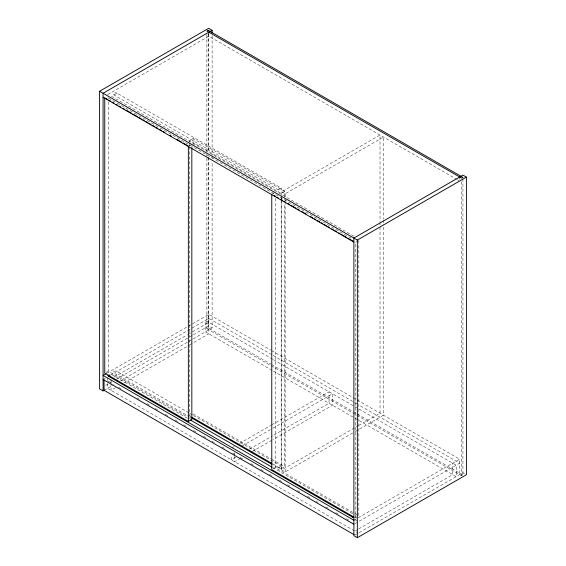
<?xml version="1.0" encoding="UTF-8"?>
<svg xmlns="http://www.w3.org/2000/svg" width="566" height="566" viewBox="0 0 566 566"><rect width="100%" height="100%" fill="white"/><g stroke="black" fill="none" stroke-linecap="round" stroke-linejoin="round"><path stroke-width="0.42" stroke-dasharray="2.83 2.12" d="M107.632 94.635L208.847 36.196L456.599 179.238M114.021 95.01L117.098 93.234L281.231 187.997A2.172 1.252 0 0 1 281.231 189.773A2.172 1.252 0 0 1 278.161 189.773L114.021 95.01A2.172 1.252 0 0 1 114.021 93.234A2.172 1.252 0 0 1 117.098 93.234M189.645 142.264L189.645 140.502L193.119 138.5L284.656 191.343L284.656 198.404M189.051 145.653L190.438 144.854M278.161 189.773L281.231 187.997M272.458 193.805L273.845 193.006M281.677 195.334L281.677 191.803L380.019 135.026L380.019 221.568M284.656 191.343L281.182 193.346L189.645 140.502M281.677 191.803L285.151 193.805L383.493 137.029L383.493 219.155M106.139 372.407L108.226 371.204L187.268 416.838M106.875 373.242L187.537 326.667M188.301 326.228L208.847 314.363L270.789 350.128M103.069 379.446L105.446 378.067M110.589 375.102L208.847 318.375L272.317 355.016M114.056 377.105L187.445 334.739M188.209 334.294L208.847 322.379M105.701 385.368L109.514 383.161M110.278 382.722L111.799 381.845M116.377 379.199L188.818 337.378M189.582 336.933L192.631 335.171M193.395 334.732L208.649 325.931L212.116 327.933L212.116 161.897M358.144 240.875L355.37 242.474L355.37 517.897L358.144 516.291M206.866 158.225L206.866 328.676L208.154 327.933L270.888 364.15M104.059 390.321L113.646 384.788M120.523 380.812L192.383 339.324M193.056 338.942L212.116 327.933M115.584 387.668L111 390.321L111 383.274M123.996 382.814L188.973 345.302M189.737 344.864L208.847 333.827L208.847 314.363M189.645 146.679L189.645 415.925L192.426 414.319M231.968 447.826L234.26 446.503M239.609 443.411L270.951 425.321M271.715 424.875L329.051 391.778L329.051 403.225L273.244 435.445M242.319 445.859L272.126 428.646M272.89 428.207L332.518 393.78L332.518 405.228L272.89 439.655M235.789 457.066L231.204 459.719L231.204 455.312M249.549 449.121L272.479 435.884M240.783 458.191L234.671 461.722L234.671 456.437M252.252 451.569L272.126 440.093M273.152 468.825L275.232 467.622L354.281 513.263M278.161 467.94L281.231 466.165A2.172 1.252 0 0 1 281.231 467.94A2.172 1.252 0 0 1 278.161 467.94L272.812 464.856M272.791 463.922L281.182 468.768L284.656 466.766L284.656 203.703M281.677 199.748L281.677 469.971L357.91 425.957M358.674 425.519L380.019 413.194L380.019 222.452M281.677 469.971L285.151 471.973L354.521 431.922M355.285 431.483L383.493 415.196L383.493 224.454M353.884 520.246L459.663 459.175L459.663 474.626M354.875 523.677L459.663 463.179L358.724 404.902M357.931 529.352L354.875 531.12L358.342 533.122M358.695 528.913L452.722 474.626L452.722 463.179M354.875 535.125L462.931 472.737L465.011 473.94M206.866 328.676L461.644 475.773L462.931 475.03L462.931 178.283M457.363 179.677L458.899 180.561M353.892 236.241L111.644 96.383A2.172 1.252 0 0 0 109.769 96.029M108.573 98.159L352.342 238.894M271.553 350.566L356.431 399.575M357.196 400.013L459.663 459.175M273.081 355.455L357.96 404.464M272.671 359.226L205.38 320.377L205.38 331.825L272.671 370.673M273.435 359.672L354.486 406.466M355.25 406.904L358.313 408.673M359.077 409.112L456.189 465.181L456.189 476.629L359.077 420.559M271.659 364.596L352.76 411.418M353.524 411.857L356.58 413.626M357.344 414.071L462.931 475.03M273.435 371.119L354.486 417.913M355.25 418.352L358.313 420.121M193.119 413.916L270.923 458.842M271.687 459.281L284.656 466.766M188.86 412.833L117.098 371.402A2.172 1.252 0 0 0 114.021 371.402A2.172 1.252 0 0 0 114.021 373.178L188.839 416.371M189.624 413.272L192.673 415.034M193.438 415.479L281.231 466.165M189.645 415.925L191.174 416.802M189.603 416.809L191.131 417.694M188.025 417.276L191.067 419.031M355.038 513.702L358.08 515.456M187.296 418.232L111.644 374.55A2.172 1.252 0 0 0 109.33 374.267M272.89 467.643L353.127 513.97M354.875 519.673L357.648 521.272M107.887 381.081L110.943 382.842M118.591 387.257L120.883 388.587M136.944 397.856L139.236 399.179M146.884 403.593L149.94 405.362M155.296 408.454L157.589 409.777M165.237 414.192L168.293 415.953M175.177 419.93L178.233 421.698M183.589 424.783L186.646 426.552M193.53 430.528L196.586 432.29M203.47 436.266L206.526 438.027M211.882 441.119L214.939 442.888M221.822 446.857L224.879 448.626M232.527 453.041L234.819 454.364M240.175 457.455L243.231 459.224M250.88 463.639L253.172 464.962M260.82 469.377L263.112 470.7M269.232 474.23L271.524 475.553M279.172 479.968L282.229 481.737M287.585 484.829L289.877 486.152M297.525 490.566L299.817 491.889M307.465 496.304L310.522 498.073M315.878 501.165L318.17 502.488M325.818 506.903L328.874 508.664M335.758 512.64L338.815 514.409M346.463 518.824L348.755 520.147M354.521 530.915L107.533 388.318L107.533 381.272M461.644 181.672L461.644 475.773M459.663 176.995L459.663 179.401M383.493 220.04L383.493 223.57M358.837 240.472L358.837 515.895M285.151 193.805L285.151 197.336M285.151 198.22L285.151 200.873M285.151 201.751L285.151 471.973M281.677 196.218L281.677 198.864M281.182 197.76L281.182 200.414M281.182 201.291L281.182 468.768M275.232 198.383L275.232 467.622M234.671 452.913L234.671 455.559M212.116 35.601L212.116 154.829M212.116 155.714L212.116 158.36M208.847 32.191L208.847 36.196M208.649 33.599L208.649 151.943M208.649 157.242L208.649 325.931M208.154 33.833L208.154 152.183M208.154 157.482L208.154 327.933M206.866 34.583L206.866 152.926M206.866 153.811L206.866 157.341M193.119 138.5L193.119 145.561M189.645 143.148L189.645 145.795M111 379.751L111 382.397M108.226 101.958L108.226 371.204M107.533 377.748L107.533 380.387M108.283 97.953A2.172 1.252 0 0 1 108.007 97.593M355.42 515.293A2.172 1.252 0 0 1 355.25 517.154"/><path stroke-width="0.85" d="M104.597 390.009L103.069 390.894L99.602 388.884L99.602 91.26L208.649 28.3L212.116 30.302L212.116 32.955M212.116 30.302L103.069 93.263L103.069 390.894M106.111 373.68L103.069 375.435L353.884 520.246M108.078 374.989A2.172 1.252 0 0 0 108.573 376.326L109.797 375.612M99.602 91.26L357.351 240.069L466.398 177.116L466.398 474.74L357.351 537.7L353.884 535.698L353.884 238.067L462.931 175.106L466.398 177.116M104.752 97.784L104.752 373.206L188.358 421.472L191.832 419.47L191.832 147.577M108.573 376.326L352.342 517.069L353.573 516.355M105.517 98.222L107.031 99.1M108.552 99.977L110.837 101.293M112.351 102.17L113.872 103.047M116.157 104.363L117.671 105.241M119.193 106.118L120.714 107.002M122.992 108.318L124.513 109.196M126.034 110.073L131.354 113.143M132.876 114.021L137.439 116.653M138.953 117.53L141.238 118.846M142.759 119.723L144.273 120.6M145.795 121.478L148.08 122.794M149.594 123.671L151.115 124.548M152.636 125.426L154.914 126.749M156.435 127.626L157.956 128.503M159.478 129.381L161.756 130.696M163.277 131.574L164.798 132.451M170.118 135.522L171.639 136.399M176.96 139.469L181.516 142.101M183.037 142.979L188.358 146.049L188.358 421.472M274.043 195.525L275.564 196.402M277.085 197.279L278.606 198.157M280.885 199.473L282.406 200.35M283.927 201.227L285.448 202.104M287.726 203.42L289.247 204.298M290.768 205.175L296.089 208.246M297.603 209.123L299.124 210M301.409 211.323L305.965 213.955M310.529 216.587L312.807 217.903M314.328 218.78L315.849 219.658M317.37 220.535L319.649 221.851M321.17 222.728L322.691 223.605M324.205 224.483L326.49 225.799M328.004 226.676L329.525 227.553M331.81 228.869L333.324 229.746M334.846 230.631L336.367 231.508M338.645 232.824L340.166 233.701M341.687 234.579L346.25 237.211M347.772 238.088L353.092 241.158M103.069 97.267L353.884 242.071M191.938 417.241L272.027 463.483M191.895 418.132L272.055 464.41M190.353 419.993L272.126 467.205M353.849 517.02L271.765 469.624L271.765 194.209M103.069 379.446L353.884 524.25M354.111 534.686L104.059 390.321L104.059 379.751M357.351 240.069L357.351 537.7M353.998 517.43A2.172 1.252 0 0 1 352.342 517.069M208.154 30.302L206.866 31.045L461.644 178.141L462.931 177.399L208.154 30.302"/></g></svg>
